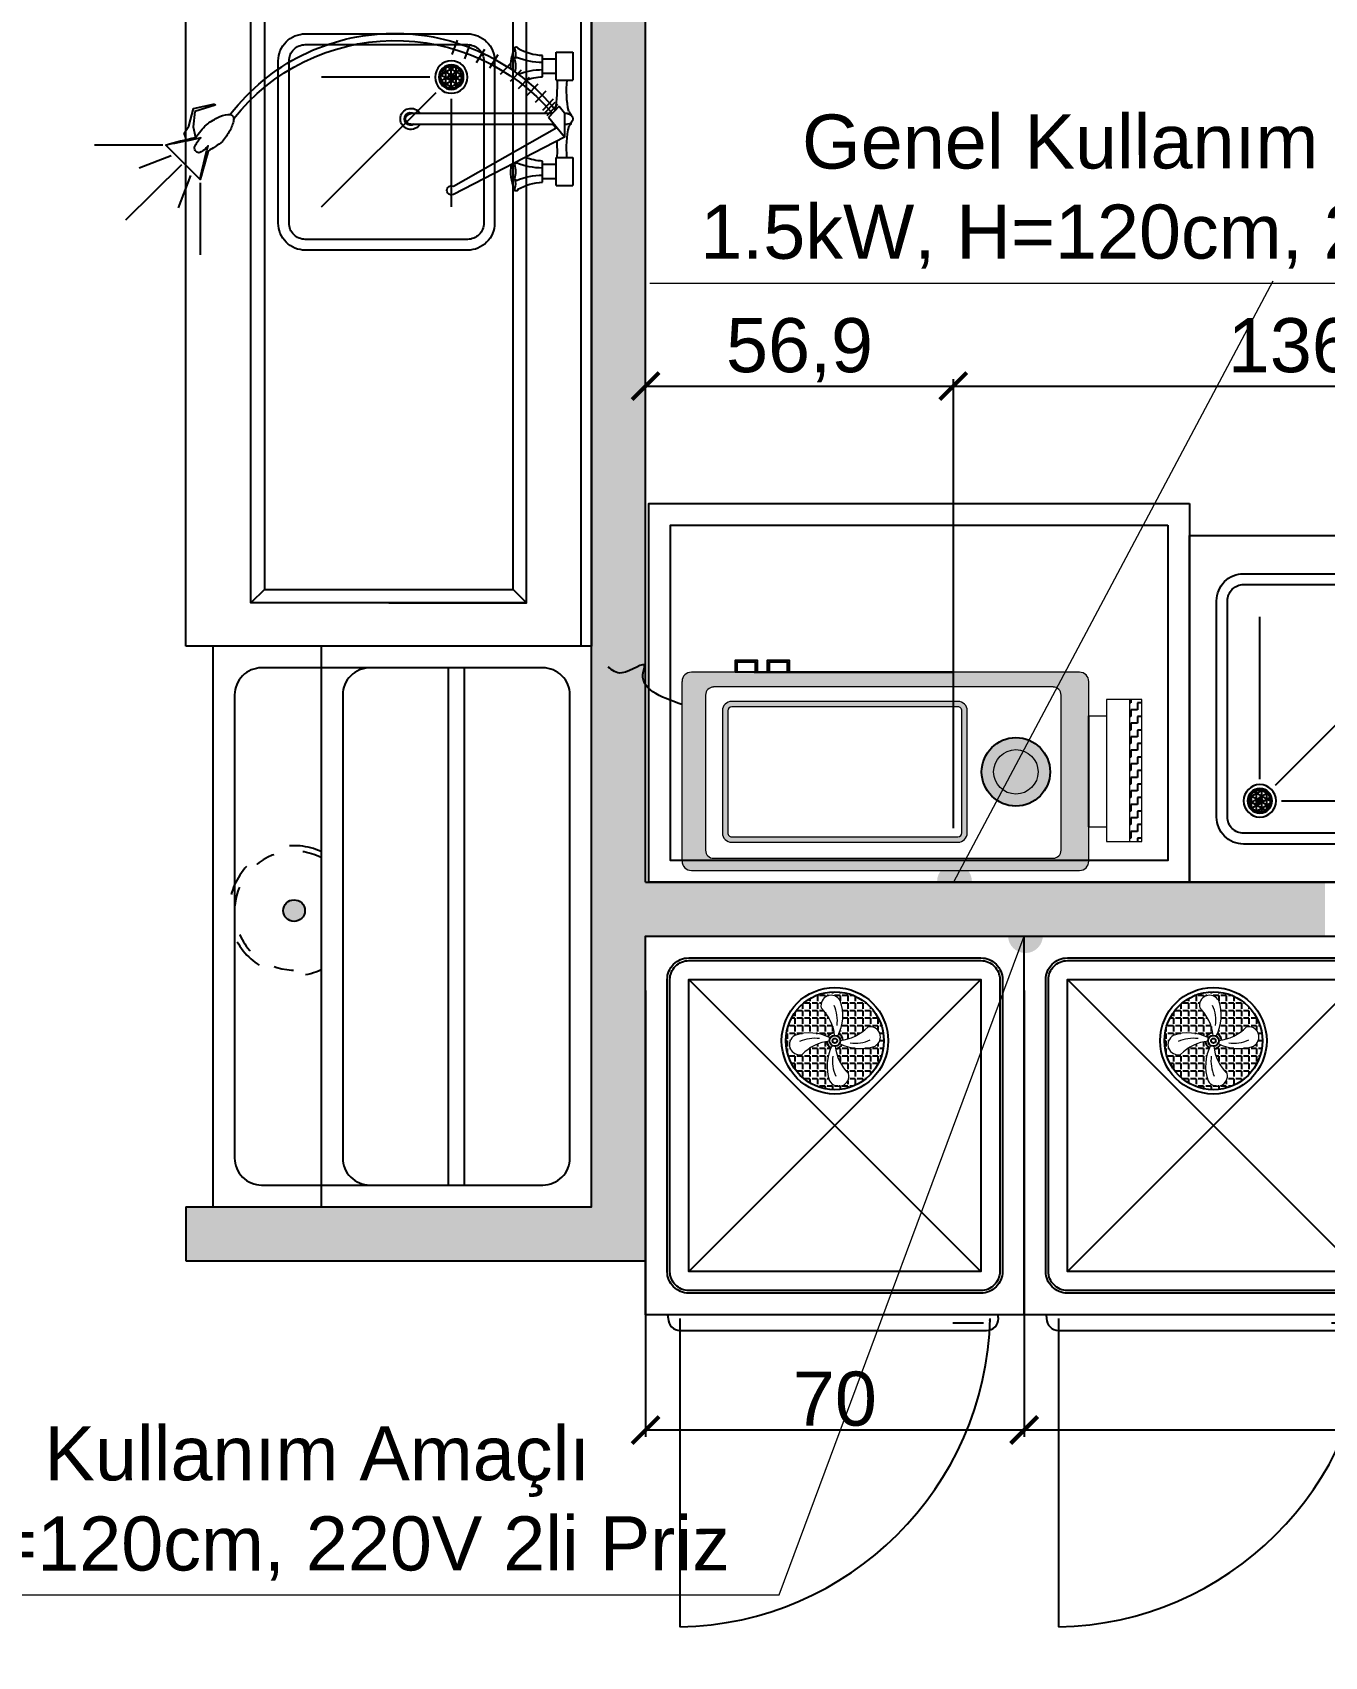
# Model space of a CAD drawing. Header units: millimetres. Extents: x -3164 to 12587, y -18082 to -16228.
# Drawn here: x 1909.1 to 2148.1, y -17017 to -16716.7 of the extents above; entities that cross this region are included whole.
import ezdxf

# ---------------------------------------------------------------- set-up
doc = ezdxf.new("R2010")
doc.units = ezdxf.units.MM
doc.linetypes.add('ACAD_ISO03W100', pattern=[30, 12, -18])
for name, color, linetype, lineweight in [('-M-TEFRİŞ MUTFAK', 15, 'Continuous', 5), ('Mtm-elk.', 40, 'Continuous', 20), ('rmz-elk.', 40, 'Continuous', 20), ('TEFRİŞ MUTFAK (L)', 241, 'Continuous', 15)]:
    doc.layers.add(name, color=color, linetype=linetype, lineweight=lineweight)
doc.layers.add('TU-G2', color=52, linetype='Continuous')
doc.styles.get("Standard").update_dxf_attribs({"font": 'arial.ttf'})
doc.styles.add('text-100', font='comic.ttf', dxfattribs={"height": 50})
doc.dimstyles.new('ISO-25', dxfattribs={"dimtxt": 10, "dimasz": 5, "dimexe": 1.25, "dimexo": 10, "dimtad": 1, "dimdec": 1, "dimtxsty": 'Standard', "dimblk": 'ARCHTICK', "dimcen": 2.5, "dimadec": 0, "dimazin": 0, "dimtfac": 1, "dimtdec": 1, "dimtmove": 0, "dimatfit": 3, "dimfxl": 1, "dimarcsym": 0})

# ---------------------------------------------------------------- blocks, each defined once
blk = doc.blocks.new('DSFSSDFS')
h = blk.add_hatch()
h.set_pattern_fill('NET3', scale=0.3, style=0)
h.set_pattern_definition([(0, (-92.6598, 1.5319), (0, 0.9525), []), (60, (-92.6598, 1.5319), (-0.8248892, 0.47625), []), (120, (-92.6598, 1.5319), (-0.8248892, -0.47625), [])])
h.paths.add_polyline_path([(1478.66, 2190.23, 1), (1482.66, 2190.23, 1)])
h.paths.add_polyline_path([(1481.21, 2190.23, -1), (1480.1, 2190.23, -1)], flags=16)
h.paths.add_polyline_path([(1480.96, 2190.23, 1), (1480.35, 2190.23, 1)], flags=0)
at = {"color": 7}
for points in [[(1453.66, 2158.23), (1483.66, 2158.23, 0.414214), (1488.66, 2163.23), (1488.66, 2193.23, 0.414214), (1483.66, 2198.23), (1453.66, 2198.23, 0.414214), (1448.66, 2193.23), (1448.66, 2163.23, 0.414214)], [(1453.66, 2160.23), (1483.66, 2160.23, 0.414214), (1486.66, 2163.23), (1486.66, 2193.23, 0.414214), (1483.66, 2196.23), (1453.66, 2196.23, 0.414214), (1450.66, 2193.23), (1450.66, 2163.23, 0.414214)]]:
    blk.add_lwpolyline(points, format="xyb", close=True, dxfattribs=at)
for points in [[(1476.66, 2190.23), (1456.66, 2190.23)], [(1456.66, 2166.23), (1477.83, 2187.4)], [(1480.66, 2186.23), (1480.66, 2166.23)]]:
    blk.add_lwpolyline(points, dxfattribs=at)
for radius in [3, 2.28, 2, 0.553, 0.304]:
    blk.add_circle((1480.66, 2190.23), radius, dxfattribs=at)
blk = doc.blocks.new('A$C70B71D40')
at = {"color": 7}
for points in [[(75, 0), (75, 160), (0, 160), (0, 0)], [(60.5, 160), (60.5, 10.5), (14.5, 10.5), (14.5, 160)]]:
    blk.add_lwpolyline(points, close=True, dxfattribs=at)
for points in [[(0, 160), (2, 160), (2, 0)], [(37.5, 8), (12, 8), (12, 160)], [(12, 8), (63, 8), (63, 160)], [(14.5, 10.5), (12, 8)], [(60.5, 10.5), (63, 8)]]:
    blk.add_lwpolyline(points, dxfattribs=at)
at = {"color": 7, "rotation": 90.00000000000001}
blk.add_blockref('DSFSSDFS', (2216.16, -1375.43), dxfattribs=at)
blk = doc.blocks.new('FDSDDSDF')
at = {"color": 7, "linetype": 'ByBlock', "lineweight": -2}
for p, q in [((2048.78, 2220.75), (2048.78, 2223.85)), ((2053.98, 2220.75), (2053.98, 2223.85)), ((2060.15, 2222.34), (2060.15, 2222.88)), ((2062.1, 2222.88), (2062.1, 2222.34)), ((2068.28, 2220.75), (2068.28, 2223.84)), ((2073.48, 2220.75), (2073.48, 2223.84)), ((2048.78, 2220.75), (2053.98, 2220.75)), ((2050.08, 2218.26), (2050.08, 2220.75)), ((2052.68, 2220.75), (2052.68, 2218.26)), ((2060.15, 2193.89), (2060.15, 2220.37)), ((2062.1, 2220.03), (2062.1, 2193.89)), ((2068.28, 2220.75), (2073.48, 2220.75)), ((2069.58, 2218.26), (2069.58, 2220.75)), ((2072.18, 2220.75), (2072.18, 2218.26)), ((2049.43, 2218.26), (2053.33, 2218.26)), ((2068.93, 2218.26), (2072.83, 2218.26))]:
    blk.add_line(p, q, dxfattribs=at)
at = {"color": 7}
for p, q in [((2063.48, 2221.34), (2061.39, 2219.35)), ((2063.78, 2221.05), (2061.69, 2219.06)), ((2064.17, 2220.55), (2062.09, 2218.56)), ((2064.77, 2220.25), (2062.68, 2218.26)), ((2066.26, 2218.86), (2064.17, 2216.87)), ((2067.55, 2217.36), (2065.47, 2215.37)), ((2068.75, 2215.77), (2066.66, 2213.78)), ((2070.14, 2214.28), (2068.05, 2212.29)), ((2071.43, 2212.39), (2069.34, 2210.4)), ((2072.94, 2210.02), (2070.51, 2208.46)), ((2073.93, 2207.53), (2071.51, 2205.97)), ((2074.92, 2204.84), (2072.21, 2203.84)), ((2075.71, 2202.45), (2073.01, 2201.46)), ((2063.66, 2157.71), (2062.48, 2153.96)), ((2063.07, 2153.74), (2063.93, 2157.66)), ((2063.93, 2157.66), (2063.66, 2157.71)), ((2049.33, 2154.97), (2035.96, 2154.97)), ((2050.68, 2153.16), (2044.67, 2150.91)), ((2049.9, 2154.92), (2056.29, 2148.6)), ((2059.64, 2153.63), (2057.7, 2154.06)), ((2062.48, 2153.96), (2059.64, 2153.63)), ((2059.8, 2152.88), (2063.07, 2153.74)), ((2052.63, 2151.51), (2042.42, 2141.14)), ((2057.6, 2152.29), (2058.51, 2151.97)), ((2058.51, 2151.97), (2059.8, 2152.88)), ((2054.29, 2149.56), (2052.03, 2143.69)), ((2056.24, 2148.05), (2056.24, 2135.43))]:
    blk.add_line(p, q, dxfattribs=at)
blk.add_lwpolyline([(2057.75, 2222.34), (2047.17, 2201.77, 1.623199), (2048.67, 2201.77), (2059.52, 2220.89)], format="xyb", dxfattribs=at)
at = {"color": 7, "linetype": 'ByBlock', "lineweight": -2}
for points in [[(2053.98, 2223.85), (2048.78, 2223.85)], [(2073.48, 2223.84), (2068.28, 2223.84)]]:
    blk.add_lwpolyline(points, dxfattribs=at)
at = {"color": 7}
blk.add_lwpolyline([(2063.48, 2221.34), (2062.23, 2222.34), (2057.75, 2222.34), (2061.39, 2219.35)], dxfattribs=at)
blk.add_lwpolyline([(2061.7, 2160.9, 0.239534), (2060.94, 2161.14, 0.084415), (2058.91, 2160.42, 0.042268), (2056.95, 2159.1, 0.030917), (2055.17, 2156.41, 0.018265), (2049.9, 2154.92, 0.015636), (2056.12, 2156.42, 0.092743), (2054.88, 2154.91, 0.239534), (2055.13, 2154.16, 0.239534), (2055.89, 2153.92, 0.086481), (2057.65, 2155.07, 0.015152), (2056.29, 2148.6, 0.017666), (2057.69, 2154.09, 0.032293), (2060.05, 2156.1, 0.042268), (2061.31, 2158.1, 0.084415), (2061.96, 2160.15, 0.239534)], format="xyb", close=True, dxfattribs=at)
at = {"color": 7, "linetype": 'ByBlock', "lineweight": -2}
for centre, radius, start, end in [((2055.65, 2240.98), 18.28, 264.7424, 283.0793), ((2061.12, 2221.82), 1.89, 110.2112, 134.6611), ((2061.12, 2222.88), 0.975, 0, 180), ((2061.12, 2221.82), 1.89, 42.2167, 69.5029), ((2066.33, 2241.35), 18.65, 258.2229, 275.9961), ((2055.24, 2195.16), 25.78, 86.0898, 92.7999), ((2055.24, 2195.16), 25.78, 79.9909, 80.789), ((2061.12, 2221.82), 1.89, 222.2167, 239.0854), ((2067.76, 2185.73), 35.22, 89.1635, 98.0475), ((2039.47, 2218.65), 9.96, 330.3142, 357.7951), ((2038.3, 2218.26), 12.43, 337.2328, 0), ((2064.46, 2218.26), 12.43, 180, 202.7672), ((2063.28, 2218.65), 9.96, 182.2049, 201.1959), ((2058.97, 2218.65), 9.96, 339.377, 357.7951), ((2057.8, 2218.26), 12.43, 338.7072, 0), ((2083.96, 2218.26), 12.43, 180, 202.7672), ((2082.78, 2218.65), 9.96, 182.2049, 209.6858), ((2048.13, 2213.39), 0.325, 89.9995, 270.0005), ((2048.13, 2213.39), 0.325, 90, 270), ((2048.13, 2213.39), 0.325, 90, 90.0005), ((2049.1, 2210.82), 2.44, 66.481, 113.519), ((2050.08, 2213.39), 0.325, 146.4257, 270.0005), ((2051.38, 2209.24), 4.04, 71.2127, 108.7873), ((2052.68, 2213.39), 0.325, 269.9995, 33.5743), ((2053.65, 2210.83), 2.44, 104.5611, 108.1341), ((2070.88, 2209.24), 4.04, 71.2127, 105.1387), ((2072.18, 2213.39), 0.325, 269.9995, 33.5743), ((2073.15, 2210.83), 2.44, 66.4257, 108.1341), ((2074.13, 2213.39), 0.325, 269.9995, 90.0005), ((2048.13, 2213.39), 0.325, 270, 270.0005), ((2051.38, 2220.85), 8.44, 247.3536, 278.9716), ((2070.88, 2220.85), 8.44, 266.1814, 292.6464), ((2061.12, 2193.92), 1.95, 120, 60), ((2061.12, 2193.89), 1.17, 146.4427, 33.5573), ((2061.12, 2193.89), 0.975, 180, 0)]:
    blk.add_arc(centre, radius, start, end, dxfattribs=at)
at = {"color": 7}
for centre, radius, start, end in [((2037.48, 2191.01), 38.13, 308.4415, 49.6827), ((2038.62, 2190.9), 38.31, 307.6631, 50.9572)]:
    blk.add_arc(centre, radius, start, end, dxfattribs=at)
blk = doc.blocks.new('DUŞLAMA SPREYİ')
at = {"color": 140}
blk.add_blockref('FDSDDSDF', (-2061.12, -2222.88), dxfattribs=at)
blk = doc.blocks.new('SDFSDFSDF')
h = blk.add_hatch()
h.set_pattern_fill('NET3', scale=0.3, style=0)
h.paths.add_polyline_path([(1571.32, 2188.7, 1), (1575.32, 2188.7, 1)])
h.paths.add_polyline_path([(1573.87, 2188.7, -1), (1572.76, 2188.7, -1)], flags=16)
h.paths.add_polyline_path([(1573.62, 2188.7, 1), (1573.01, 2188.7, 1)], flags=0)
at = {"color": 7}
for points in [[(1536.32, 2146.7), (1576.32, 2146.7, 0.414214), (1581.32, 2151.7), (1581.32, 2191.7, 0.414214), (1576.32, 2196.7), (1536.32, 2196.7, 0.414214), (1531.32, 2191.7), (1531.32, 2151.7, 0.414214)], [(1536.32, 2148.7), (1576.32, 2148.7, 0.414214), (1579.32, 2151.7), (1579.32, 2191.7, 0.414214), (1576.32, 2194.7), (1536.32, 2194.7, 0.414214), (1533.32, 2191.7), (1533.32, 2151.7, 0.414214)]]:
    blk.add_lwpolyline(points, format="xyb", close=True, dxfattribs=at)
for points in [[(1569.32, 2188.7), (1539.32, 2188.7)], [(1539.32, 2154.7), (1570.49, 2185.87)], [(1573.32, 2184.7), (1573.32, 2154.7)]]:
    blk.add_lwpolyline(points, dxfattribs=at)
for radius in [3, 2.28, 2, 0.553, 0.304]:
    blk.add_circle((1573.32, 2188.7), radius, dxfattribs=at)
blk = doc.blocks.new('ewrwerwewer')
h = blk.add_hatch(color=7)
h.paths.add_polyline_path([(3531.12, 2212.81, 0.414211), (3529.39, 2214.55), (3496.19, 2214.55, 0.41421), (3494.46, 2212.81), (3494.46, 2141.04, 0.414217), (3496.19, 2139.31), (3529.39, 2139.31, 0.414216), (3531.12, 2141.04)])
h.paths.add_polyline_path([(3528.38, 2145.9, -0.41421), (3526.9, 2144.42), (3498.18, 2144.42, -0.414217), (3496.7, 2145.9), (3496.7, 2208.7, -0.41421), (3498.18, 2210.18), (3526.9, 2210.18, -0.414217), (3528.38, 2208.7)], flags=16)
h.paths.add_polyline_path([(3525.71, 2163.52, -0.414214), (3523.98, 2161.79), (3501.41, 2161.79, -0.414214), (3499.68, 2163.52), (3499.68, 2205.34, -0.41421), (3501.41, 2207.07), (3523.98, 2207.07, -0.414217), (3525.71, 2205.34)], flags=0)
h.paths.add_polyline_path([(3524.71, 2163.52, -0.414214), (3523.98, 2162.79), (3501.41, 2162.79, -0.414214), (3500.68, 2163.52), (3500.68, 2205.34, -0.414208), (3501.41, 2206.07), (3523.98, 2206.07, -0.414219), (3524.71, 2205.34)], flags=0)
h.paths.add_polyline_path([(3519.02, 2152.8, -1), (3506.36, 2152.8, -1)], flags=0)
h = blk.add_hatch(color=7)
h.paths.add_polyline_path([(3523.98, 2161.79, 0.414214), (3525.71, 2163.52), (3525.71, 2205.34, 0.414217), (3523.98, 2207.07), (3501.41, 2207.07, 0.41421), (3499.68, 2205.34), (3499.68, 2163.52, 0.414214), (3501.41, 2161.79)])
h.paths.add_polyline_path([(3501.41, 2162.79, -0.414214), (3500.68, 2163.52), (3500.68, 2205.34, -0.414208), (3501.41, 2206.07), (3523.98, 2206.07, -0.414219), (3524.71, 2205.34), (3524.71, 2163.52, -0.414214), (3523.98, 2162.79)], flags=16)
at = {"layer": 'TU-G2', "ltscale": 300}
h = blk.add_hatch(dxfattribs=at)
h.set_pattern_fill('ZIGZAG', scale=10, angle=90, style=0)
h.set_pattern_definition([(90, (4434674.2841, -1305454.7489), (-1.25, 1.25), [1.25, -1.25]), (180, (4434674.2841, -1305453.4989), (-1.25, -1.25), [1.25, -1.25])])
h.paths.add_polyline_path([(3499.82, 2131.81), (3499.82, 2129.53), (3526.04, 2129.53), (3526.04, 2131.81)])
at = {"layer": '-M-TEFRİŞ MUTFAK', "color": 7}
for p, q in [((3529.39, 2214.55), (3496.19, 2214.55)), ((3494.46, 2212.81), (3494.46, 2141.04)), ((3526.9, 2210.18), (3498.18, 2210.18)), ((3531.12, 2141.04), (3531.12, 2212.81)), ((3496.7, 2208.7), (3496.7, 2145.9)), ((3528.38, 2145.9), (3528.38, 2208.7)), ((3499.68, 2205.34), (3499.68, 2163.52)), ((3500.68, 2205.34), (3500.68, 2163.52)), ((3523.98, 2207.07), (3501.41, 2207.07)), ((3523.98, 2206.07), (3501.41, 2206.07)), ((3524.71, 2163.52), (3524.71, 2205.34)), ((3525.71, 2163.52), (3525.71, 2205.34)), ((3501.41, 2162.79), (3523.98, 2162.79)), ((3501.41, 2161.79), (3523.98, 2161.79)), ((3498.18, 2144.42), (3526.9, 2144.42)), ((3496.19, 2139.31), (3529.39, 2139.31)), ((3502.55, 2139.31), (3502.55, 2136.02)), ((3523.03, 2139.31), (3523.03, 2136.02)), ((3499.82, 2136.02), (3499.82, 2129.53)), ((3526.04, 2136.02), (3499.82, 2136.02)), ((3526.04, 2129.53), (3526.04, 2136.02)), ((3526.04, 2131.81), (3499.82, 2131.81)), ((3499.82, 2129.53), (3526.04, 2129.53))]:
    blk.add_line(p, q, dxfattribs=at)
blk.add_circle((3512.69, 2152.8), 4.11, dxfattribs=at)
for centre, radius, start, end in [((3496.19, 2212.81), 1.73, 90, 180), ((3529.39, 2212.81), 1.73, 0, 90), ((3498.18, 2208.7), 1.47, 90, 180), ((3526.9, 2208.7), 1.47, 0, 90), ((3501.41, 2205.34), 1.73, 90, 180), ((3501.41, 2205.34), 0.73, 90, 180), ((3523.98, 2205.34), 1.73, 0, 90), ((3523.98, 2205.34), 0.73, 0, 90), ((3501.41, 2163.52), 1.73, 180, 270), ((3501.41, 2163.52), 0.73, 180, 270), ((3523.98, 2163.52), 1.73, 270, 0), ((3523.98, 2163.52), 0.73, 270, 0), ((3498.18, 2145.9), 1.47, 180, 270), ((3526.9, 2145.9), 1.47, 270, 0), ((3496.19, 2141.04), 1.73, 180, 270), ((3529.39, 2141.04), 1.73, 270, 0)]:
    blk.add_arc(centre, radius, start, end, dxfattribs=at)
at = {"layer": 'TU-G2', "color": 7, "ltscale": 300}
for points in [[(3531.12, 2200.67), (3531.12, 2204.65), (3533.34, 2204.65), (3533.34, 2200.67)], [(3531.12, 2201.02), (3531.12, 2204.32), (3533.02, 2204.32), (3533.02, 2201.02)], [(3531.12, 2201.18), (3531.12, 2164.31), (3531.12, 2164.31), (3531.12, 2201.18)], [(3531.12, 2194.73), (3531.12, 2198.7), (3533.34, 2198.7), (3533.34, 2194.73)], [(3531.12, 2195.08), (3531.12, 2198.37), (3533.02, 2198.37), (3533.02, 2195.08)]]:
    blk.add_lwpolyline(points, close=True, dxfattribs=at)
blk.add_lwpolyline([(3502.55, 2139.31), (3523.03, 2139.31)], dxfattribs=at)
blk.add_circle((3512.69, 2152.8), 6.33, dxfattribs=at)
blk.add_spline([(3525.16, 2214.55), (3531.33, 2221.67), (3532.24, 2221.45), (3530.98, 2225.66), (3532.06, 2228.18)], degree=3, dxfattribs=at)
blk = doc.blocks.new('KIYMA MAKINASI NO32')
at = {"color": 7}
blk.add_blockref('ewrwerwewer', (-3499.82, -2129.53), dxfattribs=at)
blk = doc.blocks.new('GHFH')
at = {"color": 7}
for p, q in [((1818.89, 2074.55), (1818.89, 2075.18)), ((1819.72, 2075.94), (1819.91, 2075.94)), ((1820.29, 2075.94), (1820.29, 2076.37)), ((1820.29, 2075.94), (1821.31, 2075.94)), ((1820.29, 2074.55), (1820.29, 2075.56)), ((1821.69, 2075.94), (1821.69, 2076.96)), ((1821.69, 2075.94), (1822.7, 2075.94)), ((1821.69, 2074.55), (1821.69, 2075.56)), ((1822.08, 2077.34), (1822.7, 2077.34)), ((1823.09, 2077.34), (1823.09, 2077.67)), ((1823.09, 2077.34), (1824.1, 2077.34)), ((1823.09, 2076.33), (1823.09, 2076.96)), ((1824.48, 2077.34), (1824.48, 2077.94)), ((1824.48, 2077.34), (1824.64, 2077.34)), ((1824.88, 2077.34), (1825.5, 2077.34)), ((1825.88, 2077.34), (1825.88, 2077.98)), ((1825.88, 2077.34), (1826.89, 2077.34)), ((1826.56, 2075.94), (1826.89, 2075.94)), ((1827.28, 2077.34), (1827.28, 2077.8)), ((1827.28, 2077.34), (1828.29, 2077.34)), ((1827.28, 2075.94), (1827.28, 2076.96)), ((1827.28, 2075.94), (1828.29, 2075.94)), ((1827.28, 2074.55), (1827.28, 2075.56)), ((1828.67, 2077.34), (1828.67, 2077.4)), ((1828.67, 2077.34), (1828.83, 2077.34)), ((1828.67, 2075.94), (1828.67, 2076.96)), ((1828.67, 2075.94), (1829.69, 2075.94)), ((1828.67, 2074.55), (1828.67, 2075.56)), ((1830.07, 2075.94), (1830.07, 2076.73)), ((1830.07, 2075.94), (1831.09, 2075.94)), ((1830.07, 2074.55), (1830.07, 2075.56)), ((1831.47, 2074.55), (1831.47, 2075.56)), ((1817.5, 2073.15), (1817.5, 2073.26)), ((1817.5, 2073.15), (1818.51, 2073.15)), ((1817.5, 2071.75), (1817.5, 2072.77)), ((1818.34, 2074.55), (1818.51, 2074.55)), ((1818.89, 2074.55), (1819.91, 2074.55)), ((1818.89, 2073.15), (1818.89, 2074.16)), ((1818.89, 2073.15), (1819.91, 2073.15)), ((1818.89, 2071.75), (1818.89, 2072.77)), ((1820.29, 2074.55), (1821.31, 2074.55)), ((1820.29, 2073.15), (1820.29, 2074.16)), ((1820.29, 2073.15), (1821.31, 2073.15)), ((1820.29, 2071.75), (1820.29, 2072.77)), ((1821.69, 2074.55), (1822.7, 2074.55)), ((1821.69, 2073.15), (1821.69, 2074.16)), ((1821.69, 2073.15), (1822.7, 2073.15)), ((1821.69, 2071.75), (1821.69, 2072.77)), ((1823.09, 2074.55), (1823.09, 2074.83)), ((1823.09, 2074.55), (1823.34, 2074.55)), ((1823.09, 2073.15), (1823.09, 2074.16)), ((1823.09, 2073.15), (1824.1, 2073.15)), ((1823.09, 2071.75), (1823.09, 2072.77)), ((1824.48, 2071.75), (1824.48, 2072.77)), ((1826.85, 2074.55), (1826.89, 2074.55)), ((1827.28, 2074.55), (1828.29, 2074.55)), ((1827.28, 2073.15), (1827.28, 2074.16)), ((1827.28, 2073.15), (1828.29, 2073.15)), ((1827.28, 2071.75), (1827.28, 2072.77)), ((1828.67, 2074.55), (1829.69, 2074.55)), ((1828.67, 2073.15), (1828.67, 2074.16)), ((1828.67, 2073.15), (1829.69, 2073.15)), ((1828.67, 2071.75), (1828.67, 2072.77)), ((1830.07, 2074.55), (1831.09, 2074.55)), ((1830.07, 2073.15), (1830.07, 2074.16)), ((1830.07, 2073.15), (1831.09, 2073.15)), ((1830.07, 2071.75), (1830.07, 2072.77)), ((1831.47, 2074.55), (1832.48, 2074.55)), ((1831.47, 2073.15), (1831.47, 2074.16)), ((1831.47, 2073.15), (1832.48, 2073.15)), ((1831.47, 2071.75), (1831.47, 2072.77)), ((1832.86, 2073.15), (1832.86, 2074.15)), ((1832.86, 2073.15), (1833.48, 2073.15)), ((1832.86, 2071.75), (1832.86, 2072.77)), ((1816.5, 2070.35), (1817.12, 2070.35)), ((1816.84, 2071.75), (1817.12, 2071.75)), ((1817.5, 2071.75), (1818.51, 2071.75)), ((1817.5, 2070.35), (1817.5, 2071.37)), ((1817.5, 2070.35), (1818.51, 2070.35)), ((1817.5, 2069.47), (1817.5, 2069.97)), ((1818.89, 2071.75), (1819.91, 2071.75)), ((1818.89, 2070.35), (1818.89, 2071.37)), ((1818.89, 2070.35), (1819.91, 2070.35)), ((1820.29, 2071.75), (1821.31, 2071.75)), ((1820.29, 2070.36), (1820.29, 2071.37)), ((1821.69, 2071.75), (1822.7, 2071.75)), ((1821.69, 2070.35), (1821.69, 2071.37)), ((1821.69, 2070.35), (1822.7, 2070.35)), ((1823.09, 2071.75), (1824.1, 2071.75)), ((1823.09, 2070.35), (1823.09, 2071.37)), ((1823.09, 2070.35), (1824.1, 2070.35)), ((1824.48, 2071.75), (1824.98, 2071.75)), ((1824.48, 2070.35), (1824.48, 2071.37)), ((1824.48, 2070.35), (1825, 2070.35)), ((1826.24, 2070.35), (1826.89, 2070.35)), ((1826.7, 2071.75), (1826.89, 2071.75)), ((1827.28, 2071.75), (1828.29, 2071.75)), ((1827.28, 2070.35), (1827.28, 2071.37)), ((1827.28, 2070.35), (1828.29, 2070.35)), ((1827.28, 2069.12), (1827.28, 2069.97)), ((1828.67, 2071.75), (1829.69, 2071.75)), ((1828.67, 2070.35), (1828.67, 2071.37)), ((1828.67, 2070.35), (1829.69, 2070.35)), ((1828.67, 2069.55), (1828.67, 2069.97)), ((1830.07, 2071.75), (1831.09, 2071.75)), ((1830.07, 2070.35), (1830.07, 2071.37)), ((1830.07, 2070.35), (1830.19, 2070.35)), ((1831.47, 2071.75), (1832.48, 2071.75)), ((1832.86, 2071.75), (1833.88, 2071.75)), ((1832.86, 2071.29), (1832.86, 2071.37)), ((1833.72, 2070.35), (1833.88, 2070.35)), ((1834.26, 2070.35), (1834.26, 2071.07)), ((1834.26, 2070.35), (1834.41, 2070.35)), ((1834.26, 2068.96), (1834.26, 2069.97)), ((1816.39, 2068.96), (1817.12, 2068.96)), ((1816.49, 2067.56), (1817.12, 2067.56)), ((1816.82, 2066.16), (1817.12, 2066.16)), ((1817.5, 2066.16), (1817.5, 2066.99)), ((1817.5, 2066.16), (1818.51, 2066.16)), ((1818.89, 2066.16), (1818.89, 2066.34)), ((1818.89, 2066.16), (1819.91, 2066.16)), ((1820.29, 2066.16), (1820.29, 2067.18)), ((1820.29, 2066.16), (1821.31, 2066.16)), ((1820.82, 2067.56), (1821.31, 2067.56)), ((1821.69, 2067.56), (1821.69, 2068.05)), ((1821.69, 2067.56), (1822.7, 2067.56)), ((1821.69, 2066.16), (1821.69, 2067.18)), ((1821.69, 2066.16), (1822.7, 2066.16)), ((1823.09, 2067.56), (1823.09, 2068.58)), ((1823.09, 2067.56), (1824.1, 2067.56)), ((1823.09, 2066.16), (1823.09, 2067.18)), ((1823.09, 2066.16), (1824.1, 2066.16)), ((1824.48, 2067.56), (1824.48, 2067.78)), ((1824.48, 2067.56), (1824.69, 2067.56)), ((1824.48, 2067.03), (1824.48, 2067.18)), ((1825.88, 2066.26), (1825.88, 2067.18)), ((1825.91, 2066.16), (1826.89, 2066.16)), ((1826.08, 2067.56), (1826.89, 2067.56)), ((1827.28, 2067.56), (1827.28, 2067.98)), ((1827.28, 2067.56), (1828.29, 2067.56)), ((1827.28, 2066.16), (1827.28, 2067.18)), ((1827.28, 2066.16), (1828.29, 2066.16)), ((1828.67, 2067.56), (1828.67, 2067.6)), ((1828.67, 2067.56), (1828.92, 2067.56)), ((1828.67, 2066.16), (1828.67, 2067.18)), ((1828.67, 2066.16), (1829.69, 2066.16)), ((1830.07, 2066.16), (1830.07, 2067.18)), ((1830.07, 2066.16), (1831.09, 2066.16)), ((1831.47, 2067.56), (1831.47, 2067.59)), ((1831.47, 2067.56), (1832.48, 2067.56)), ((1831.47, 2066.16), (1831.47, 2067.18)), ((1831.47, 2066.16), (1832.48, 2066.16)), ((1832.86, 2067.56), (1832.86, 2067.95)), ((1832.86, 2067.56), (1833.88, 2067.56)), ((1832.86, 2066.16), (1832.86, 2067.18)), ((1832.86, 2066.16), (1833.88, 2066.16)), ((1833.75, 2068.96), (1833.88, 2068.96)), ((1834.26, 2068.96), (1834.52, 2068.96)), ((1834.26, 2067.56), (1834.26, 2068.58)), ((1834.26, 2067.56), (1834.42, 2067.56)), ((1834.26, 2066.78), (1834.26, 2067.18)), ((1817.5, 2064.77), (1817.5, 2065.78)), ((1817.5, 2064.77), (1818.51, 2064.77)), ((1818.29, 2063.37), (1818.51, 2063.37)), ((1818.89, 2064.77), (1818.89, 2065.78)), ((1818.89, 2064.77), (1819.91, 2064.77)), ((1818.89, 2063.37), (1818.89, 2064.39)), ((1818.89, 2063.37), (1819.91, 2063.37)), ((1818.89, 2062.67), (1818.89, 2062.99)), ((1820.29, 2064.77), (1820.29, 2065.78)), ((1820.29, 2064.77), (1821.31, 2064.77)), ((1820.29, 2063.37), (1820.29, 2064.39)), ((1820.29, 2063.37), (1821.31, 2063.37)), ((1820.29, 2061.97), (1820.29, 2062.99)), ((1821.69, 2064.77), (1821.69, 2065.78)), ((1821.69, 2064.77), (1822.7, 2064.77)), ((1821.69, 2063.37), (1821.69, 2064.39)), ((1821.69, 2063.37), (1822.7, 2063.37)), ((1821.69, 2061.97), (1821.69, 2062.99)), ((1823.09, 2064.77), (1823.09, 2065.78)), ((1823.09, 2064.77), (1824.02, 2064.77)), ((1823.09, 2063.37), (1823.09, 2064.39)), ((1823.09, 2063.37), (1824.05, 2063.37)), ((1823.09, 2061.97), (1823.09, 2062.99)), ((1826.53, 2064.77), (1826.89, 2064.77)), ((1827.28, 2064.77), (1827.28, 2065.78)), ((1827.28, 2064.77), (1828.29, 2064.77)), ((1827.28, 2063.65), (1827.28, 2064.39)), ((1827.51, 2063.37), (1828.29, 2063.37)), ((1828.67, 2064.77), (1828.67, 2065.78)), ((1828.67, 2064.77), (1829.69, 2064.77)), ((1828.67, 2063.37), (1828.67, 2064.39)), ((1828.67, 2063.37), (1829.69, 2063.37)), ((1828.67, 2061.97), (1828.67, 2062.99)), ((1830.07, 2064.77), (1830.07, 2065.78)), ((1830.07, 2064.77), (1831.09, 2064.77)), ((1830.07, 2063.37), (1830.07, 2064.39)), ((1830.07, 2063.37), (1831.09, 2063.37)), ((1830.07, 2061.97), (1830.07, 2062.99)), ((1831.47, 2064.77), (1831.47, 2065.78)), ((1831.47, 2064.77), (1832.48, 2064.77)), ((1831.47, 2063.37), (1831.47, 2064.39)), ((1831.47, 2063.37), (1832.48, 2063.37)), ((1831.47, 2062.14), (1831.47, 2062.99)), ((1832.86, 2064.77), (1832.86, 2065.78)), ((1832.86, 2064.77), (1833.51, 2064.77)), ((1832.86, 2063.7), (1832.86, 2064.39)), ((1819.64, 2061.97), (1819.91, 2061.97)), ((1820.29, 2061.97), (1821.31, 2061.97)), ((1820.29, 2061.48), (1820.29, 2061.59)), ((1821.69, 2061.97), (1822.7, 2061.97)), ((1821.69, 2060.68), (1821.69, 2061.59)), ((1821.93, 2060.57), (1822.7, 2060.57)), ((1823.09, 2061.97), (1824.1, 2061.97)), ((1823.09, 2060.57), (1823.09, 2061.59)), ((1823.09, 2060.57), (1824.1, 2060.57)), ((1823.09, 2060.18), (1823.09, 2060.19)), ((1824.48, 2060.57), (1824.48, 2061.51)), ((1824.48, 2060.57), (1825.5, 2060.57)), ((1824.48, 2059.91), (1824.48, 2060.19)), ((1825.88, 2059.87), (1825.88, 2060.19)), ((1826.65, 2060.57), (1826.89, 2060.57)), ((1827.28, 2060.57), (1827.28, 2060.88)), ((1827.28, 2060.57), (1828.29, 2060.57)), ((1827.28, 2060.05), (1827.28, 2060.19)), ((1827.99, 2061.97), (1828.29, 2061.97)), ((1828.67, 2061.97), (1829.69, 2061.97)), ((1828.67, 2060.57), (1828.67, 2061.59)), ((1828.67, 2060.57), (1828.98, 2060.57)), ((1830.07, 2061.97), (1831.09, 2061.97)), ((1830.07, 2061.12), (1830.07, 2061.59))]:
    blk.add_line(p, q, dxfattribs=at)
for radius in [9.85, 9.06, 0.996, 0.431]:
    blk.add_circle((1825.46, 2068.92), radius, dxfattribs=at)
for start, end in [(94.9752, 150.6196), (4.9752, 60.6196), (184.9752, 240.6196), (274.9752, 330.6196)]:
    blk.add_arc((1825.46, 2068.92), 1.5, start, end, dxfattribs=at)
at = {"layer": 'TEFRİŞ MUTFAK (L)', "color": 7}
for centre, radius, start, end in [((1824.76, 2075.45), 1.89, 28.2084, 194.1396), ((1816.95, 2068.94), 8.51, 6.6287, 45.3593), ((1819.11, 2072.65), 6.8, 352.4777, 24.279), ((1818.71, 2073.58), 8.2, 332.335, 19.6942), ((1818.93, 2068.23), 1.89, 118.2084, 284.1396), ((1820.8, 2062.18), 8.2, 62.335, 109.6942), ((1821.73, 2062.58), 6.8, 82.4777, 114.279), ((1825.47, 2077.43), 8.51, 276.6287, 315.3593), ((1829.18, 2075.27), 6.8, 262.4777, 294.279), ((1831.98, 2069.62), 1.89, 298.2084, 104.1396), ((1825.44, 2060.42), 8.51, 96.6287, 135.3593), ((1832.2, 2064.27), 8.2, 152.335, 199.6942), ((1831.8, 2065.2), 6.8, 172.4777, 204.279), ((1833.96, 2068.91), 8.51, 186.6287, 225.3593), ((1830.11, 2075.67), 8.2, 242.335, 289.6942), ((1826.15, 2062.4), 1.89, 208.2084, 14.1396)]:
    blk.add_arc(centre, radius, start, end, dxfattribs=at)
blk = doc.blocks.new('WERWERERW')
at = {"color": 7}
for p, q in [((1905.67, 2337.51), (1905.57, 2337.14)), ((1906.83, 2337.98), (1912.5, 2337.98))]:
    blk.add_line(p, q, dxfattribs=at)
for points in [[(1904.15, 2336.47), (1965.25, 2336.47), (1965.15, 2337.16, 0.414214), (1962.95, 2339.36), (1906.25, 2339.36, 0.414214), (1904.05, 2337.16)], [(1907.31, 2332.47), (1961.31, 2332.47, -0.414214), (1965.31, 2328.47), (1965.31, 2274.47, -0.414214), (1961.31, 2270.47), (1907.31, 2270.47, -0.414214), (1903.31, 2274.47), (1903.31, 2328.47, -0.414214)], [(1907.31, 2331.97), (1961.31, 2331.97, -0.414214), (1964.81, 2328.47), (1964.81, 2274.47, -0.414214), (1961.31, 2270.97), (1907.31, 2270.97, -0.414214), (1903.81, 2274.47), (1903.81, 2328.47, -0.414214)]]:
    blk.add_lwpolyline(points, format="xyb", close=True, dxfattribs=at)
for points in [[(1899.31, 2336.47), (1899.31, 2336.47), (1899.31, 2266.47), (1899.31, 2266.47)], [(1899.31, 2336.47), (1969.31, 2336.47), (1969.31, 2266.47), (1899.31, 2266.47)], [(1907.31, 2274.47), (1907.31, 2328.47), (1961.31, 2328.47), (1961.31, 2274.47), (1907.31, 2274.47), (1961.31, 2328.47), (1961.31, 2274.47), (1907.31, 2328.47)]]:
    blk.add_lwpolyline(points, dxfattribs=at)
blk.add_blockref('GHFH', (108.85, 216.87), dxfattribs=at)
blk = doc.blocks.new('ewrerewrer')
at = {"color": 7}
blk.add_lwpolyline([(1073.26, -3336.25), (1073.26, -3393.25)], dxfattribs=at)
blk.add_arc((1072.16, -3334.76), 58.5, 271.0786, 358.5677, dxfattribs=at)
at = {"color": 140, "rotation": 180}
blk.add_blockref('WERWERERW', (3036.22, -999.08), dxfattribs=at)
blk = doc.blocks.new('DEPO TİP BUZDOLABI 70x70')
at = {"color": 7}
blk.add_blockref('ewrerewrer', (-1066.91, 3335.55), dxfattribs=at)
blk = doc.blocks.new('_ArchTick')
at = {"color": 0, "linetype": 'ByBlock', "const_width": 0.15}
blk.add_lwpolyline([(-0.5, -0.5), (0.5, 0.5)], dxfattribs=at)
blk = doc.blocks.new('*D169')
at = {"color": 0, "lineweight": -2, "transparency": 16777216}
for p, q in [((2022.51, -16863.85), (2022.51, -16780.87)), ((2022.51, -16782.12), (2079.42, -16782.12)), ((2079.42, -16863.85), (2079.42, -16780.87))]:
    blk.add_line(p, q, dxfattribs=at)
at = {"layer": 'Defpoints', "color": 0, "transparency": 16777216}
for p in [(2079.42, -16782.12), (2022.51, -16873.85), (2079.42, -16873.85)]:
    blk.add_point(p, dxfattribs=at)
at = {"color": 0, "lineweight": -2, "transparency": 16777216, "xscale": 5, "yscale": 5, "zscale": 5, "rotation": 180}
blk.add_blockref('_ArchTick', (2022.51, -16782.12), dxfattribs=at)
at = {"color": 0, "lineweight": -2, "transparency": 16777216, "xscale": 5, "yscale": 5, "zscale": 5}
blk.add_blockref('_ArchTick', (2079.42, -16782.12), dxfattribs=at)
at = {"color": 0, "transparency": 16777216, "insert": (2050.97, -16775.49), "char_height": 10, "attachment_point": 5}
blk.add_mtext('56,9', dxfattribs=at)
blk = doc.blocks.new('*D170')
at = {"color": 0, "lineweight": -2, "transparency": 16777216}
for p, q in [((2079.42, -16863.85), (2079.42, -16780.87)), ((2079.42, -16782.12), (2215.87, -16782.12)), ((2215.87, -16863.85), (2215.87, -16780.87))]:
    blk.add_line(p, q, dxfattribs=at)
at = {"layer": 'Defpoints', "color": 0, "transparency": 16777216}
for p in [(2215.87, -16782.12), (2079.42, -16873.85), (2215.87, -16873.85)]:
    blk.add_point(p, dxfattribs=at)
at = {"color": 0, "lineweight": -2, "transparency": 16777216, "xscale": 5, "yscale": 5, "zscale": 5, "rotation": 180}
blk.add_blockref('_ArchTick', (2079.42, -16782.12), dxfattribs=at)
at = {"color": 0, "lineweight": -2, "transparency": 16777216, "xscale": 5, "yscale": 5, "zscale": 5}
blk.add_blockref('_ArchTick', (2215.87, -16782.12), dxfattribs=at)
at = {"color": 0, "transparency": 16777216, "insert": (2147.65, -16775.49), "char_height": 10, "attachment_point": 5}
blk.add_mtext('136,4', dxfattribs=at)
blk = doc.blocks.new('*D174')
at = {"color": 0, "lineweight": -2, "transparency": 16777216}
for p, q in [((2022.51, -16893.85), (2022.51, -16976.39)), ((2092.51, -16893.85), (2092.51, -16976.39)), ((2022.51, -16975.14), (2092.51, -16975.14))]:
    blk.add_line(p, q, dxfattribs=at)
at = {"layer": 'Defpoints', "color": 0, "transparency": 16777216}
for p in [(2022.51, -16883.85), (2092.51, -16883.85), (2092.51, -16975.14)]:
    blk.add_point(p, dxfattribs=at)
at = {"color": 0, "lineweight": -2, "transparency": 16777216, "xscale": 5, "yscale": 5, "zscale": 5, "rotation": 180}
blk.add_blockref('_ArchTick', (2022.51, -16975.14), dxfattribs=at)
at = {"color": 0, "lineweight": -2, "transparency": 16777216, "xscale": 5, "yscale": 5, "zscale": 5}
blk.add_blockref('_ArchTick', (2092.51, -16975.14), dxfattribs=at)
at = {"color": 0, "transparency": 16777216, "insert": (2057.51, -16969.41), "char_height": 10, "attachment_point": 5}
blk.add_mtext('70', dxfattribs=at)
blk = doc.blocks.new('*D175')
at = {"color": 0, "lineweight": -2, "transparency": 16777216}
for p, q in [((2092.51, -16893.85), (2092.51, -16976.39)), ((2298.12, -16893.85), (2298.12, -16976.39)), ((2092.51, -16975.14), (2298.12, -16975.14))]:
    blk.add_line(p, q, dxfattribs=at)
at = {"layer": 'Defpoints', "color": 0, "transparency": 16777216}
for p in [(2092.51, -16883.85), (2298.12, -16883.85), (2298.12, -16975.14)]:
    blk.add_point(p, dxfattribs=at)
at = {"color": 0, "lineweight": -2, "transparency": 16777216, "xscale": 5, "yscale": 5, "zscale": 5, "rotation": 180}
blk.add_blockref('_ArchTick', (2092.51, -16975.14), dxfattribs=at)
at = {"color": 0, "lineweight": -2, "transparency": 16777216, "xscale": 5, "yscale": 5, "zscale": 5}
blk.add_blockref('_ArchTick', (2298.12, -16975.14), dxfattribs=at)
at = {"color": 0, "transparency": 16777216, "insert": (2195.32, -16968.5), "char_height": 10, "attachment_point": 5}
blk.add_mtext('205,6', dxfattribs=at)

msp = doc.modelspace()

# ---------------------------------------------------------------- hatches: boundary and pattern name
h = msp.add_hatch(color=256)
h.dxf.hatch_style = 1
h.paths.add_polyline_path([(2622.51, -16873.85), (2612.51, -16873.85), (2612.51, -16883.85), (2622.51, -16883.85), (2632.51, -16883.85), (2702.51, -16883.85), (2702.51, -16873.85), (2632.51, -16873.85), (2632.51, -16748.85), (2733.44, -16748.85), (2733.44, -16699.21), (2723.44, -16699.21), (2723.44, -16738.85), (2632.51, -16738.85), (2632.51, -16547.11), (2622.51, -16547.16)])
h.paths.add_polyline_path([(2448.12, -16883.85), (2512.51, -16883.85), (2512.51, -16873.85), (2448.12, -16873.85)])
h.paths.add_polyline_path([(2370.44, -16688.21), (2384.44, -16688.21), (2384.44, -16548.17), (2370.44, -16548.23)])
h.paths.add_polyline_path([(2012.51, -16933.85), (1937.51, -16933.85), (1937.51, -16943.85), (2022.51, -16943.85), (2022.51, -16883.85), (2148.12, -16883.85), (2148.12, -16873.85), (2022.51, -16873.85), (2022.51, -16549.7), (2012.51, -16549.75)])
h.paths.add_polyline_path([(1825.51, -16976.69), (1825.51, -17051.82), (1835.51, -17051.82), (1835.51, -16969), (1842.19, -16943.85), (1847.19, -16943.85), (1847.19, -16933.85), (1834.5, -16933.85), (1825.84, -16966.43), (1621.77, -16912.18), (1619.2, -16921.85)])
h.paths.add_polyline_path([(1749.02, -17266), (1695.81, -17476.29), (1705.5, -17478.75), (1745.6, -17320.28), (1771.78, -17326.9), (1774.23, -17317.21), (1748.05, -17310.59), (1758.71, -17268.46), (1785.7, -17161.82), (1835.51, -17161.82), (1835.51, -17151.82), (1835.51, -17141.82), (1825.51, -17141.82), (1825.51, -17151.82), (1777.91, -17151.82)])
h.paths.add_polyline_path([(1943.37, -17370.32), (1904.49, -17523.98), (1905.39, -17523.98), (1905.39, -17534.98), (1901.7, -17534.98), (1895.53, -17559.39), (1905.22, -17561.85), (1955.52, -17363.08), (1929.34, -17356.46), (1926.89, -17366.15)])
h.paths.add_polyline_path([(1590.54, -17460.21), (1592.99, -17450.51), (1491.95, -17425.22), (1489.5, -17434.92)])
h.paths.add_polyline_path([(1668.14, -17479.63), (1677.85, -17482.06), (1680.3, -17472.37), (1670.6, -17469.94)])
msp.add_hatch(color=7).paths.add_polyline_path([(1959.51, -16879.11, 1), (1955.51, -16879.11, 1)])
at = {"layer": 'rmz-elk.'}
for points in [[(2079.63, -16870.51, 1), (2079.63, -16876.95, 1)], [(2092.75, -16880.51, 1), (2092.75, -16886.95, 1)]]:
    msp.add_hatch(color=256, dxfattribs=at).paths.add_polyline_path(points)

# ---------------------------------------------------------------- linework, layer by layer
for p, q in [((2022.51, -16873.85), (2512.51, -16873.85)), ((2022.51, -16883.85), (2512.51, -16883.85)), ((1937.51, -16933.85), (1937.51, -16943.85))]:
    msp.add_line(p, q)
for points in [[(1937.51, -16933.85), (2012.51, -16933.85), (2012.51, -16549.75)], [(2022.51, -16873.85), (2022.51, -16549.7)], [(1937.51, -16933.85), (2012.51, -16933.85), (2012.51, -16873.85)], [(1937.51, -16943.85), (2022.51, -16943.85), (2022.51, -16883.85)]]:
    msp.add_lwpolyline(points)
at = {"color": 2}
for points in [[(2123.1, -16803.85), (2123.1, -16873.85), (2023.1, -16873.85), (2023.1, -16803.85)], [(2119.1, -16807.85), (2119.1, -16869.85), (2027.1, -16869.85), (2027.1, -16807.85)]]:
    msp.add_lwpolyline(points, close=True, dxfattribs=at)
msp.add_lwpolyline([(2183.1, -16873.85), (2123.1, -16873.85), (2123.1, -16809.77), (2183.1, -16809.77)], close=True)
at = {"color": 7}
for points in [[(1942.51, -16830.22), (1942.51, -16933.85), (2012.51, -16933.85), (2012.51, -16830.22)], [(1962.51, -16830.22), (1962.51, -16933.85), (2012.51, -16933.85), (2012.51, -16830.22)], [(1986.01, -16834.22), (1986.01, -16929.85), (1989.01, -16929.85), (1989.01, -16834.22)]]:
    msp.add_lwpolyline(points, close=True, dxfattribs=at)
for points in [[(1946.51, -16839.22), (1946.51, -16924.85, 0.414214), (1951.51, -16929.85), (2003.51, -16929.85, 0.414214), (2008.51, -16924.85), (2008.51, -16839.22, 0.414214), (2003.51, -16834.22), (1951.51, -16834.22, 0.414214)], [(1966.51, -16839.22), (1966.51, -16924.85, 0.414214), (1971.51, -16929.85), (2003.51, -16929.85, 0.414214), (2008.51, -16924.85), (2008.51, -16839.22, 0.414214), (2003.51, -16834.22), (1971.51, -16834.22, 0.414214)]]:
    msp.add_lwpolyline(points, format="xyb", close=True, dxfattribs=at)
msp.add_circle((1957.51, -16879.11), 2, dxfattribs=at)
at = {"color": 7, "linetype": 'ACAD_ISO03W100', "ltscale": 0.5}
msp.add_arc((1957.51, -16879.11), 12, 65.3757, 294.6243, dxfattribs=at)
at = {"color": 7, "linetype": 'ACAD_ISO03W100', "ltscale": 0.3}
msp.add_arc((1957.51, -16879.11), 11, 62.9643, 297.0357, dxfattribs=at)
at = {"layer": 'Mtm-elk.'}
for p, q in [((2023.31, -16763.07, 3.19), (2228.45, -16763.07, -3.19)), ((1842.08, -17005.64, 6.39), (2047.22, -17005.64))]:
    msp.add_line(p, q, dxfattribs=at)
for points in [[(2138.51, -16762.71), (2079.42, -16873.85)], [(2047.22, -17005.64), (2092.51, -16883.85)]]:
    msp.add_lwpolyline(points, dxfattribs=at)

# ---------------------------------------------------------------- block references
at = {"xscale": -1}
msp.add_blockref('A$C70B71D40', (2012.51, -16830.22), dxfattribs=at)
at = {"xscale": -1, "rotation": 270}
msp.add_blockref('DUŞLAMA SPREYİ', (2008.07, -16732.72), dxfattribs=at)
at = {"color": 7, "xscale": -1, "rotation": 90}
msp.add_blockref('SDFSDFSDF', (4324.8, -15285.49), dxfattribs=at)
at = {"rotation": 89.99999999999999}
msp.add_blockref('KIYMA MAKINASI NO32', (2114.25, -16866.32), dxfattribs=at)
for p in [(2022.51, -16953.85), (2092.51, -16953.85)]:
    msp.add_blockref('DEPO TİP BUZDOLABI 70x70', p)

# ---------------------------------------------------------------- texts
at = {"layer": 'Mtm-elk.', "char_height": 10, "width": 302.6112, "attachment_point": 5, "rotation": 0.0187, "style": 'text-100'}
for s, insert in [('{\\fArial|b0|i0|c0|p34;Genel Kullan\\fArial|b0|i0|c162|p34;ım Amaçlı\\P1.5kW, H=120cm, 220V  Priz}', (2122.47, -16746.15, 3.19)), ('{\\fArial|b0|i0|c0|p34;Genel Kullan\\fArial|b0|i0|c162|p34;ım Amaçlı\\P0,5kW, H=120cm, 220V 2li Priz}', (1941.25, -16988.72, 6.39))]:
    msp.add_mtext(s, dxfattribs=dict(at, insert=insert))

# ---------------------------------------------------------------- dimensions: what is measured, and where the dimension line sits
for base, p1, p2, picture, middle in [((2079.42, -16782.12), (2022.51, -16873.85), (2079.42, -16873.85), '*D169', (2050.97, -16775.49)), ((2092.51, -16975.14), (2022.51, -16883.85), (2092.51, -16883.85), '*D174', (2057.51, -16969.41))]:
    dim = msp.add_linear_dim(base=base, p1=p1, p2=p2, dimstyle='ISO-25')
    dim.commit()
    dim.dimension.update_dxf_attribs({"geometry": picture, "text_midpoint": middle})
for base, p1, p2, picture, middle in [((2215.8701, -16782.123), (2079.4236, -16873.8457), (2215.8701, -16873.8457), '*D170', (2147.6468, -16775.4884)), ((2298.12, -16975.14), (2092.51, -16883.85), (2298.12, -16883.85), '*D175', (2195.32, -16968.5))]:
    dim = msp.add_linear_dim(base=base, p1=p1, p2=p2, dimstyle='ISO-25', override={"dimtmove": 1})
    dim.commit()
    dim.dimension.update_dxf_attribs({"geometry": picture, "text_midpoint": middle})

doc.saveas('drawing.dxf')
